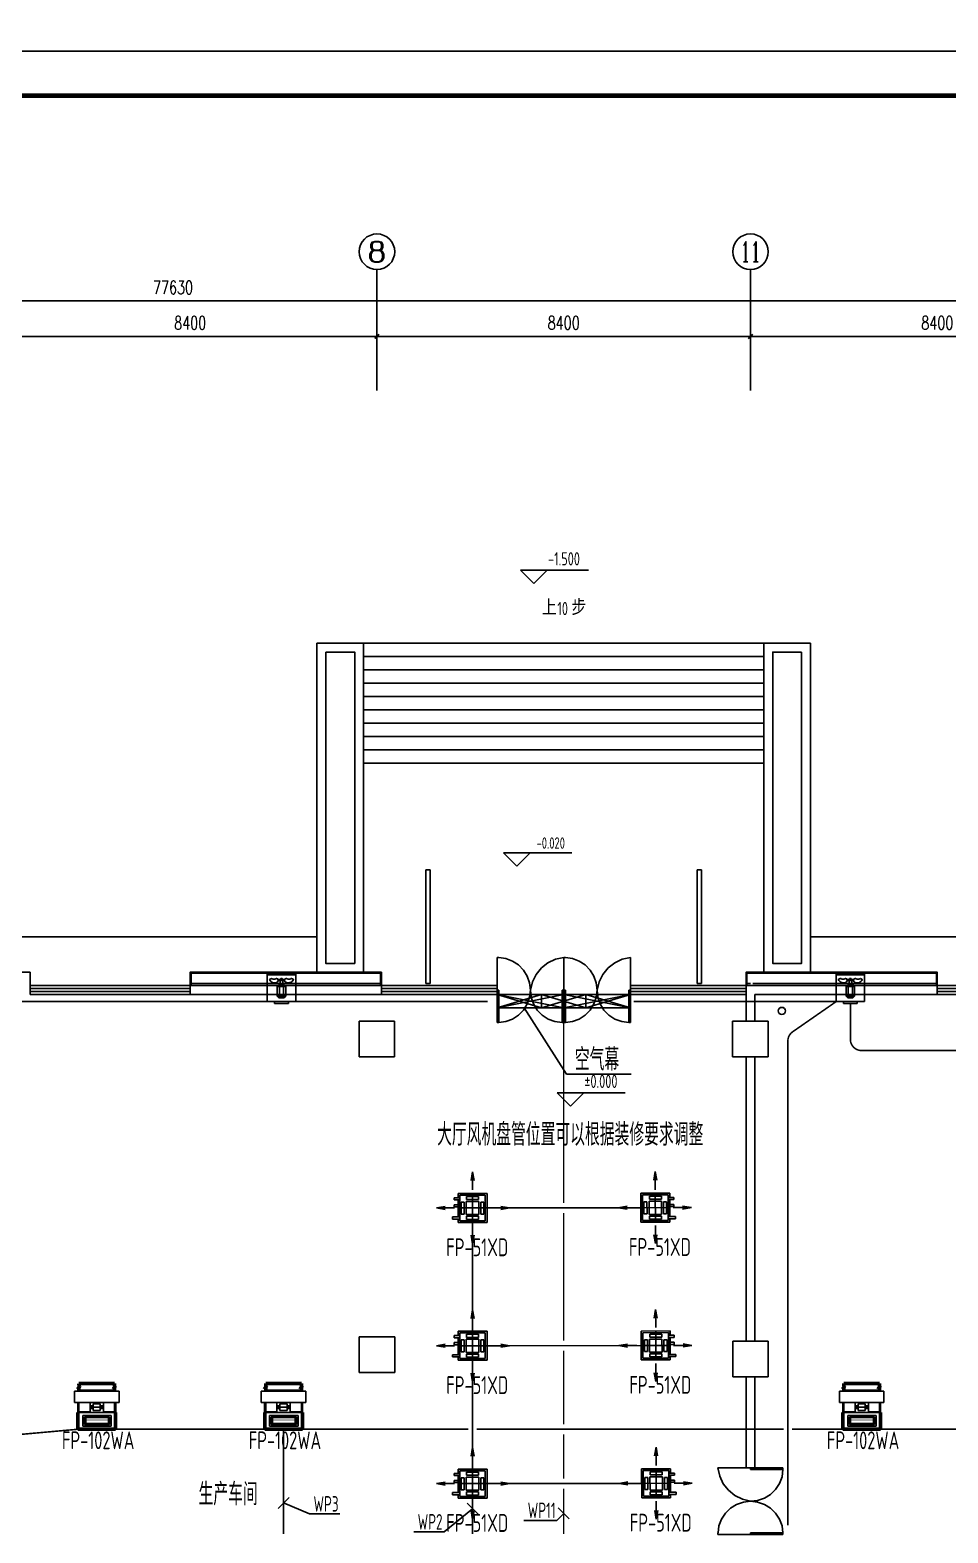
# Model space of a CAD drawing. Extents: x 2166032 to 5302137, y 581493 to 2416206.
# Drawn here: x 2364692 to 2385331, y 1237794 to 1271595 of the extents above; entities that cross this region are included whole.
import ezdxf
from ezdxf.enums import TextEntityAlignment as Align

# ---------------------------------------------------------------- set-up
doc = ezdxf.new("R2010")
doc.units = 0
doc.header["$LTSCALE"] = 1000
doc.header["$MEASUREMENT"] = 0
for name, pattern in [('CENTER', [2, 1.25, -0.25, 0.25, -0.25]), ('DASH', [0.35, 0.25, -0.1]), ('DASHEDX2', [1.5, 1, -0.5])]:
    doc.linetypes.add(name, pattern=pattern)
for name, color, linetype in [('2D', 7, 'Continuous'), ('3T_WOOD', 21, 'Continuous'), ('ACS_FFG_FK', 7, 'Continuous'), ('AXIS', 3, 'Continuous'), ('AXIS_TEXT', 7, 'Continuous'), ('COLUMN', 2, 'Continuous'), ('DIM-照明', 3, 'Continuous'), ('DIM_ELEV', 3, 'Continuous'), ('DIM_SYMB', 3, 'Continuous'), ('PUB_TEXT', 7, 'Continuous'), ('PUB_TITLE', 137, 'Continuous'), ('STAIR', 8, 'Continuous'), ('SURFACE', 8, 'Continuous'), ('WALL', 8, 'Continuous'), ('WINDOW', 8, 'Continuous'), ('WIRE-照明', 1, 'Continuous'), ('室内机', 7, 'Continuous'), ('屋面', 151, 'Continuous'), ('消防', 7, 'Continuous'), ('石材幕墙', 8, 'Continuous'), ('空调', 7, 'Continuous'), ('风机盘管', 7, 'Continuous')]:
    doc.layers.add(name, color=color, linetype=linetype)
doc.layers.add('ACS_KT_SB', color=130, linetype='Continuous', lineweight=13)
doc.layers.add('ACS_SFG_F2', color=6, linetype='Continuous', lineweight=50)
doc.styles.add('_TCH_AXIS', font='complex_.ttf')
doc.styles.add('_TCH_DIM', font='tssdeng.shx', dxfattribs={"bigfont": 'tssdchn.shx'})
doc.styles.add('_TEL_DIM', font='@tssdeng.shx', dxfattribs={"width": 0.8, "height": 3.5, "bigfont": '!tssdchn.shx'})
doc.styles.add('COMPLEX', font='complex_.ttf')
doc.styles.add('DIM_FONT', font='simplex_.ttf', dxfattribs={"width": 0.7})
doc.styles.add('HZ', font='！tssdeng.shx', dxfattribs={"bigfont": '！tssdchn.shx'})
doc.styles.add('TSSD_Dimension', font='Tssdeng.shx', dxfattribs={"width": 0.7, "bigfont": 'tssdchn.shx'})
doc.styles.add('TSSD_REIN', font='tssdeng.shx', dxfattribs={"width": 0.7, "bigfont": 'tssdchn.shx'})
doc.dimstyles.new('DIMN', dxfattribs={"dimtxt": 300, "dimasz": 100, "dimexe": 250, "dimexo": 300, "dimgap": 150, "dimtad": 1, "dimdec": 0, "dimzin": 0, "dimdsep": 46, "dimtxsty": 'DIM_FONT', "dimblk": 'ARCHTICK', "dimcen": 0.09, "dimclrt": 7, "dimazin": 2, "dimtfac": 1, "dimtdec": 0, "dimtix": 1, "dimtmove": 2, "dimatfit": 3, "dimldrblk": 'ARCHTICK', "dimfxl": 1, "dimtolj": 1, "dimtzin": 0, "dimarcsym": 0})

# ---------------------------------------------------------------- blocks, each defined once
blk = doc.blocks.new('$SB61_1')
for p, q in [((-344, 91), (-380, 54)), ((-380, 54), (-380, -52)), ((-344, 91), (-134, 91)), ((-344, 91), (-344, -89)), ((-344, 43), (-134, 43)), ((-93, 50), (-134, 91)), ((-134, 91), (-134, -89)), ((-93, 50), (-93, -47)), ((-93, 32), (-10, 32)), ((-10, 66), (-10, -64)), ((-10, 66), (10, 66)), ((10, 16), (10, 66)), ((-344, -89), (-380, -52)), ((-344, -45), (-134, -45)), ((-344, -89), (-134, -89)), ((-93, -47), (-134, -89)), ((-93, -27), (-10, -27)), ((-10, -64), (10, -64)), ((10, -16), (10, -64))]:
    blk.add_line(p, q)
for points in [[(27, 198, 0.411372), (11, 254, 0.494273), (-35, 83, 0.741953), (33, 105, 0.098181), (27, 124, -0.171786), (27, 198)], [(31, -198, -0.313475), (12, -256, -0.472676), (-35, -80, -0.748081), (34, -102, -0.098181), (28, -121, 0.171786), (28, -196)]]:
    blk.add_lwpolyline(points, format="xyb")
blk.add_lwpolyline([(10, 16), (34, 16), (34, -16), (10, -16)], close=True)
for tag, p, height, style, width, flags in [('UNIT', (0, 0), 0.001, 'HZ', 0.7, 1), ('WHAT', (0, 0), 0.001, 'HZ', 0.7, 1), ('SPEC', (0, 0), 0.001, 'HZ', 0.7, 1), ('YSIZE', (34, -16), 0.15, 'DIM_FONT', 0.8, 9), ('XSIZE', (34, -16), 0.15, 'DIM_FONT', 0.8, 9)]:
    blk.add_attdef(tag, p, '', height=height, dxfattribs=dict(style=style, width=width, flags=flags))
blk = doc.blocks.new('A$C54D307B5')
at = {"layer": '消防'}
for p, q in [((165, 345), (475, 345)), ((165, 300), (165, 345)), ((475, 300), (475, 345)), ((0, -300), (0, 300)), ((0, 300), (640, 300)), ((640, -300), (640, 300)), ((0, -340), (0, -300)), ((0, -300), (640, -300)), ((640, -340), (640, -300)), ((0, -340), (640, -340))]:
    blk.add_line(p, q, dxfattribs=at)
at = {"layer": '风机盘管', "xscale": -1.057367996545509, "yscale": 1.057367996545509, "zscale": 1.0573679886336, "rotation": 90}
blk.add_blockref('$SB61_1', (321, -183), dxfattribs=at)
blk = doc.blocks.new('A$C7AC737C2')
at = {"color": 6, "linetype": 'Continuous'}
for p, q in [((0, 150), (1500, 150)), ((0, -150), (0, 150)), ((0, 150), (1500, -150)), ((1500, 150), (0, -150)), ((1500, -150), (1500, 150)), ((1500, -150), (0, -150))]:
    blk.add_line(p, q, dxfattribs=at)
blk = doc.blocks.new('A$C56646E58')
at = {"layer": '室内机', "lineweight": -3}
for p, q in [((-1337, 1081), (-1337, 1151)), ((-1098, 1151), (-1337, 1151)), ((-1098, 1081), (-1337, 1081)), ((-1153, 1259), (-203, 1259)), ((-1153, 1151), (-1153, 1259)), ((-1153, 519), (-1153, 1081)), ((-1098, 364), (-1098, 1204)), ((-1098, 1204), (-258, 1204)), ((-884, 1005), (-476, 1005)), ((-884, 573), (-884, 1005)), ((-877, 1060), (-877, 1160)), ((-877, 1160), (-486, 1160)), ((-877, 1060), (-486, 1060)), ((-486, 1160), (-486, 1060)), ((-476, 1005), (-476, 573)), ((-258, 1204), (-258, 364)), ((-203, 1259), (-203, 309)), ((-1098, 749), (-1284, 749)), ((-1284, 679), (-1284, 749)), ((-1098, 679), (-1284, 679)), ((-1098, 519), (-1284, 519)), ((-1284, 449), (-1284, 519)), ((-1049, 595), (-1049, 986)), ((-1049, 986), (-949, 986)), ((-949, 595), (-1049, 595)), ((-949, 595), (-949, 986)), ((-476, 573), (-884, 573)), ((-877, 408), (-877, 508)), ((-877, 508), (-486, 508)), ((-486, 508), (-486, 408)), ((-404, 986), (-304, 986)), ((-404, 595), (-404, 986)), ((-304, 595), (-404, 595)), ((-304, 595), (-304, 986)), ((-1098, 449), (-1284, 449)), ((-1153, 309), (-1153, 449)), ((-203, 309), (-1153, 309)), ((-258, 364), (-1098, 364)), ((-877, 408), (-486, 408))]:
    blk.add_line(p, q, dxfattribs=at)
at = {"layer": '空调'}
for p, q in [((-678, 1967), (-727, 1681)), ((-678, 1967), (-629, 1681)), ((-678, 1372), (-678, 1967)), ((-1862, 784), (-1576, 833)), ((-1266, 784), (-1862, 784)), ((-1862, 784), (-1576, 734)), ((-58, 784), (538, 784)), ((538, 784), (252, 833)), ((538, 784), (252, 734)), ((-678, 195), (-678, -400)), ((-678, -400), (-727, -114)), ((-678, -400), (-629, -114))]:
    blk.add_line(p, q, dxfattribs=at)
at = {"layer": '空调', "color": 1, "linetype": 'CENTER'}
for p, q in [((-678, 1259), (-678, 309)), ((-1153, 784), (-203, 784))]:
    blk.add_line(p, q, dxfattribs=at)
at = {"layer": '空调'}
for points in [[(-678, 1967), (-727, 1681), (-629, 1681), (-678, 1967)], [(-1862, 784), (-1576, 833), (-1576, 734), (-1862, 784)], [(538, 784), (252, 833), (252, 734), (538, 784)], [(-678, -400), (-727, -114), (-629, -114), (-678, -400)]]:
    blk.add_solid(points, dxfattribs=at)
blk = doc.blocks.new('H-DTDFFS-20')
for p, q in [((-0.5, 0.5), (0.5, 0.5)), ((-0.5, -0.5), (-0.5, 0.5)), ((0.5, 0.5), (-0.5, 0.5)), ((-0.44, -0.34), (-0.44, 0.34)), ((-0.44, 0.34), (0.44, 0.34)), ((-0.4, 0.3), (0.4, 0.3)), ((-0.4, -0.3), (-0.4, 0.3)), ((0.4, 0.3), (0.4, -0.3)), ((0.44, 0.34), (0.44, -0.34)), ((0.5, 0.5), (0.5, -0.5)), ((0.5, -0.5), (-0.5, -0.5)), ((0.44, -0.34), (-0.44, -0.34)), ((0.4, -0.3), (-0.4, -0.3))]:
    blk.add_line(p, q)
at = {"const_width": 0.01}
for points in [[(-0.4, 0.162), (0.4, 0.162)], [(-0.4, 0), (0.4, 0)], [(-0.4, -0.162), (0.4, -0.162)]]:
    blk.add_lwpolyline(points, dxfattribs=at)
blk = doc.blocks.new('_ArchTick')
at = {"color": 0, "linetype": 'ByBlock', "const_width": 0.4}
blk.add_lwpolyline([(-0.5, -0.5), (0.5, 0.5)], dxfattribs=at)
blk = doc.blocks.new('*D2508')
at = {"layer": 'AXIS', "color": 0, "lineweight": -2}
for p, q in [((2364092, 1263490), (2364092, 1264954)), ((2372492, 1263490), (2372492, 1264954)), ((2364092, 1264704), (2372492, 1264704))]:
    blk.add_line(p, q, dxfattribs=at)
at = {"layer": 'Defpoints', "color": 0}
for p in [(2372492, 1264704), (2364092, 1263190), (2372492, 1263190)]:
    blk.add_point(p, dxfattribs=at)
at = {"layer": 'AXIS', "color": 0, "lineweight": -2, "xscale": 100, "yscale": 100, "zscale": 100, "rotation": 180}
blk.add_blockref('_ArchTick', (2364092, 1264704), dxfattribs=at)
at = {"layer": 'AXIS', "color": 0, "lineweight": -2, "xscale": 100, "yscale": 100, "zscale": 100}
blk.add_blockref('_ArchTick', (2372492, 1264704), dxfattribs=at)
at = {"layer": 'AXIS', "color": 7, "insert": (2368292, 1265009), "char_height": 300, "attachment_point": 5, "style": 'DIM_FONT'}
blk.add_mtext('\\A1;8400', dxfattribs=at)
blk = doc.blocks.new('*D2509')
at = {"layer": 'AXIS', "color": 0, "lineweight": -2}
for p, q in [((2372492, 1263490), (2372492, 1264954)), ((2380892, 1263490), (2380892, 1264954)), ((2372492, 1264704), (2380892, 1264704))]:
    blk.add_line(p, q, dxfattribs=at)
at = {"layer": 'Defpoints', "color": 0}
for p in [(2380892, 1264704), (2372492, 1263190), (2380892, 1263190)]:
    blk.add_point(p, dxfattribs=at)
at = {"layer": 'AXIS', "color": 0, "lineweight": -2, "xscale": 100, "yscale": 100, "zscale": 100, "rotation": 180}
blk.add_blockref('_ArchTick', (2372492, 1264704), dxfattribs=at)
at = {"layer": 'AXIS', "color": 0, "lineweight": -2, "xscale": 100, "yscale": 100, "zscale": 100}
blk.add_blockref('_ArchTick', (2380892, 1264704), dxfattribs=at)
at = {"layer": 'AXIS', "color": 7, "insert": (2376692, 1265009), "char_height": 300, "attachment_point": 5, "style": 'DIM_FONT'}
blk.add_mtext('\\A1;8400', dxfattribs=at)
blk = doc.blocks.new('*D2510')
at = {"layer": 'AXIS', "color": 0, "lineweight": -2}
for p, q in [((2380892, 1263490), (2380892, 1264954)), ((2389292, 1263490), (2389292, 1264954)), ((2380892, 1264704), (2389292, 1264704))]:
    blk.add_line(p, q, dxfattribs=at)
at = {"layer": 'Defpoints', "color": 0}
for p in [(2389292, 1264704), (2380892, 1263190), (2389292, 1263190)]:
    blk.add_point(p, dxfattribs=at)
at = {"layer": 'AXIS', "color": 0, "lineweight": -2, "xscale": 100, "yscale": 100, "zscale": 100, "rotation": 180}
blk.add_blockref('_ArchTick', (2380892, 1264704), dxfattribs=at)
at = {"layer": 'AXIS', "color": 0, "lineweight": -2, "xscale": 100, "yscale": 100, "zscale": 100}
blk.add_blockref('_ArchTick', (2389292, 1264704), dxfattribs=at)
at = {"layer": 'AXIS', "color": 7, "insert": (2385092, 1265009), "char_height": 300, "attachment_point": 5, "style": 'DIM_FONT'}
blk.add_mtext('\\A1;8400', dxfattribs=at)
blk = doc.blocks.new('*D2515')
at = {"layer": 'AXIS', "color": 0, "lineweight": -2}
for p, q in [((2329092, 1263790), (2329092, 1265754)), ((2329092, 1265504), (2406722, 1265504)), ((2406722, 1263790), (2406722, 1265754))]:
    blk.add_line(p, q, dxfattribs=at)
at = {"layer": 'Defpoints', "color": 0}
for p in [(2406722, 1265504), (2329092, 1263490), (2406722, 1263490)]:
    blk.add_point(p, dxfattribs=at)
at = {"layer": 'AXIS', "color": 0, "lineweight": -2, "xscale": 100, "yscale": 100, "zscale": 100, "rotation": 180}
blk.add_blockref('_ArchTick', (2329092, 1265504), dxfattribs=at)
at = {"layer": 'AXIS', "color": 0, "lineweight": -2, "xscale": 100, "yscale": 100, "zscale": 100}
blk.add_blockref('_ArchTick', (2406722, 1265504), dxfattribs=at)
at = {"layer": 'AXIS', "color": 7, "insert": (2367907, 1265806), "char_height": 300, "attachment_point": 5, "style": 'DIM_FONT'}
blk.add_mtext('\\A1;77630', dxfattribs=at)
blk = doc.blocks.new('$DorLib2D$00000141')
at = {"color": 0}
for points in [[(-0.5, 0), (-0.5, 0.487)], [(-0.475, 0.487), (-0.5, 0.487)], [(-0.475, 0), (-0.475, 0.487)], [(-0.369, 0.473), (-0.475, 0.487)], [(-0.268, 0.435), (-0.369, 0.473)], [(0.369, 0.473), (0.268, 0.435)], [(0.475, 0.487), (0.369, 0.473)], [(0.475, 0), (0.475, 0.487)], [(0.475, 0.487), (0.5, 0.487)], [(0.5, 0), (0.5, 0.487)], [(-0.178, 0.377), (-0.268, 0.435)], [(-0.103, 0.3), (-0.178, 0.377)], [(-0.047, 0.208), (-0.103, 0.3)], [(0.103, 0.3), (0.047, 0.208)], [(0.178, 0.377), (0.103, 0.3)], [(0.268, 0.435), (0.178, 0.377)], [(-0.012, 0.107), (-0.047, 0.208)], [(0, 0), (-0.012, 0.107)], [(-0.012, -0.107), (0, 0)], [(0.012, 0.107), (0, 0)], [(0.047, 0.208), (0.012, 0.107)], [(-0.5, 0), (-0.475, 0)], [(0.5, 0), (0.475, 0)]]:
    blk.add_lwpolyline(points, dxfattribs=at)
at = {"color": 0, "linetype": 'DASHEDX2'}
for points in [[(0, 0), (0.03, -0.122), (0.086, -0.234), (0.165, -0.331), (0.264, -0.408), (0.378, -0.461), (0.5, -0.488)], [(-0.5, 0), (-0.5, -0.488)], [(-0.103, -0.3), (-0.047, -0.208)], [(-0.047, -0.208), (-0.012, -0.107)], [(0.5, 0), (0.5, -0.488)], [(-0.369, -0.473), (-0.268, -0.435)], [(-0.268, -0.435), (-0.178, -0.377)], [(-0.178, -0.377), (-0.103, -0.3)], [(-0.475, -0.488), (-0.5, -0.488)], [(-0.475, -0.487), (-0.369, -0.473)]]:
    blk.add_lwpolyline(points, dxfattribs=at)
blk = doc.blocks.new('$TCHSYS$WIN2D')
for p, q in [((-0.5, 0.5), (0.5, 0.5)), ((-0.5, 0.5), (-0.5, -0.5)), ((0.5, 0.5), (0.5, -0.5)), ((0.5, 0.1667), (-0.5, 0.1667)), ((0.5, -0.1667), (-0.5, -0.1667)), ((-0.5, -0.5), (0.5, -0.5))]:
    blk.add_line(p, q)
blk = doc.blocks.new('_AXISO')
blk.add_circle((0, 0), 0.5)
at = {"layer": 'AXIS_TEXT', "style": 'COMPLEX', "width": 1.171875}
blk.add_attdef('A', text='', height=0.56, dxfattribs=at).set_placement((-0.25, -0.28), (0.25, -0.28), align=Align.FIT)

msp = doc.modelspace()

# ---------------------------------------------------------------- linework, layer by layer
at = {"color": 6, "linetype": 'Continuous'}
for p, q in [((2375191.8, 1249904.2), (2376191.8, 1249904.2)), ((2375191.8, 1249604.2), (2375191.8, 1249904.2)), ((2375191.8, 1249904.2), (2376191.8, 1249604.2)), ((2376191.8, 1249904.2), (2375191.8, 1249604.2)), ((2376191.8, 1249604.2), (2376191.8, 1249904.2)), ((2376191.8, 1249904.2), (2377191.8, 1249904.2)), ((2376191.8, 1249604.2), (2376191.8, 1249904.2)), ((2376191.8, 1249904.2), (2377191.8, 1249604.2)), ((2377191.8, 1249904.2), (2376191.8, 1249604.2)), ((2377191.8, 1249604.2), (2377191.8, 1249904.2)), ((2377191.8, 1249904.2), (2378191.8, 1249904.2)), ((2377191.8, 1249604.2), (2377191.8, 1249904.2)), ((2377191.8, 1249904.2), (2378191.8, 1249604.2)), ((2378191.8, 1249904.2), (2377191.8, 1249604.2)), ((2378191.8, 1249604.2), (2378191.8, 1249904.2)), ((2376191.8, 1249604.2), (2375191.8, 1249604.2)), ((2377191.8, 1249604.2), (2376191.8, 1249604.2)), ((2378191.8, 1249604.2), (2377191.8, 1249604.2))]:
    msp.add_line(p, q, dxfattribs=at)
for p, q in [((2375802.4, 1249604.2), (2376751.4, 1248108.2)), ((2376751.4, 1248108.2), (2378211.6, 1248108.2))]:
    msp.add_line(p, q)
at = {"color": 0}
for p, q in [((2366691.8, 1240979.2), (2365691.8, 1240979.2)), ((2365691.8, 1240979.2), (2365691.8, 1240729.2)), ((2366621.8, 1241004.2), (2365761.8, 1241004.2)), ((2365791.8, 1240979.2), (2365791.8, 1241004.2)), ((2366591.8, 1240979.2), (2366591.8, 1241004.2)), ((2366691.8, 1240729.2), (2366691.8, 1240979.2)), ((2370891.8, 1240979.2), (2369891.8, 1240979.2)), ((2369891.8, 1240979.2), (2369891.8, 1240729.2)), ((2370821.8, 1241004.2), (2369961.8, 1241004.2)), ((2369991.8, 1240979.2), (2369991.8, 1241004.2)), ((2370791.8, 1240979.2), (2370791.8, 1241004.2)), ((2370891.8, 1240729.2), (2370891.8, 1240979.2)), ((2383891.8, 1240979.2), (2382891.8, 1240979.2)), ((2382891.8, 1240979.2), (2382891.8, 1240729.2)), ((2383821.8, 1241004.2), (2382961.8, 1241004.2)), ((2382991.8, 1240979.2), (2382991.8, 1241004.2)), ((2383791.8, 1240979.2), (2383791.8, 1241004.2)), ((2383891.8, 1240729.2), (2383891.8, 1240979.2)), ((2365691.8, 1240729.2), (2366691.8, 1240729.2)), ((2365766.8, 1240504.2), (2365766.8, 1240729.2)), ((2366616.8, 1240504.2), (2365766.8, 1240504.2)), ((2365791.8, 1240516.7), (2365791.8, 1240729.2)), ((2366041.8, 1240516.7), (2365791.8, 1240516.7)), ((2366041.8, 1240729.2), (2366041.8, 1240516.7)), ((2366111.8, 1240654.2), (2366041.8, 1240654.2)), ((2366341.8, 1240622.9), (2366041.8, 1240622.9)), ((2366111.8, 1240591.7), (2366041.8, 1240591.7)), ((2366111.8, 1240547.9), (2366111.8, 1240697.9)), ((2366111.8, 1240697.9), (2366271.8, 1240697.9)), ((2366271.8, 1240547.9), (2366111.8, 1240547.9)), ((2366271.8, 1240697.9), (2366271.8, 1240547.9)), ((2366271.8, 1240654.2), (2366341.8, 1240654.2)), ((2366271.8, 1240591.7), (2366341.8, 1240591.7)), ((2366341.8, 1240516.7), (2366341.8, 1240729.2)), ((2366591.8, 1240516.7), (2366341.8, 1240516.7)), ((2366591.8, 1240729.2), (2366591.8, 1240516.7)), ((2366616.8, 1240729.2), (2366616.8, 1240504.2)), ((2369891.8, 1240729.2), (2370891.8, 1240729.2)), ((2369966.8, 1240504.2), (2369966.8, 1240729.2)), ((2370816.8, 1240504.2), (2369966.8, 1240504.2)), ((2369991.8, 1240516.7), (2369991.8, 1240729.2)), ((2370241.8, 1240516.7), (2369991.8, 1240516.7)), ((2370241.8, 1240729.2), (2370241.8, 1240516.7)), ((2370311.8, 1240654.2), (2370241.8, 1240654.2)), ((2370541.8, 1240622.9), (2370241.8, 1240622.9)), ((2370311.8, 1240591.7), (2370241.8, 1240591.7)), ((2370311.8, 1240547.9), (2370311.8, 1240697.9)), ((2370311.8, 1240697.9), (2370471.8, 1240697.9)), ((2370471.8, 1240547.9), (2370311.8, 1240547.9)), ((2370471.8, 1240697.9), (2370471.8, 1240547.9)), ((2370471.8, 1240654.2), (2370541.8, 1240654.2)), ((2370471.8, 1240591.7), (2370541.8, 1240591.7)), ((2370541.8, 1240516.7), (2370541.8, 1240729.2)), ((2370791.8, 1240516.7), (2370541.8, 1240516.7)), ((2370791.8, 1240729.2), (2370791.8, 1240516.7)), ((2370816.8, 1240729.2), (2370816.8, 1240504.2)), ((2382891.8, 1240729.2), (2383891.8, 1240729.2)), ((2382966.8, 1240504.2), (2382966.8, 1240729.2)), ((2383816.8, 1240504.2), (2382966.8, 1240504.2)), ((2382991.8, 1240516.7), (2382991.8, 1240729.2)), ((2383241.8, 1240516.7), (2382991.8, 1240516.7)), ((2383241.8, 1240729.2), (2383241.8, 1240516.7)), ((2383311.8, 1240654.2), (2383241.8, 1240654.2)), ((2383541.8, 1240622.9), (2383241.8, 1240622.9)), ((2383311.8, 1240591.7), (2383241.8, 1240591.7)), ((2383311.8, 1240547.9), (2383311.8, 1240697.9)), ((2383311.8, 1240697.9), (2383471.8, 1240697.9)), ((2383471.8, 1240547.9), (2383311.8, 1240547.9)), ((2383471.8, 1240697.9), (2383471.8, 1240547.9)), ((2383471.8, 1240654.2), (2383541.8, 1240654.2)), ((2383471.8, 1240591.7), (2383541.8, 1240591.7)), ((2383541.8, 1240516.7), (2383541.8, 1240729.2)), ((2383791.8, 1240516.7), (2383541.8, 1240516.7)), ((2383791.8, 1240729.2), (2383791.8, 1240516.7)), ((2383816.8, 1240729.2), (2383816.8, 1240504.2))]:
    msp.add_line(p, q, dxfattribs=at)
msp.add_circle((2604640.5, 1020101.3), 438608.5)
at = {"layer": '2D', "color": 2}
for p, q in [((2372191.8, 1257804.2), (2381191.8, 1257804.2)), ((2372191.8, 1257504.2), (2381191.8, 1257504.2)), ((2372191.8, 1257204.2), (2381191.8, 1257204.2)), ((2372191.8, 1256904.2), (2381191.8, 1256904.2)), ((2372191.8, 1256604.2), (2381191.8, 1256604.2)), ((2372191.8, 1256304.2), (2381191.8, 1256304.2)), ((2372191.8, 1256004.2), (2381191.8, 1256004.2)), ((2372191.8, 1255704.2), (2381191.8, 1255704.2)), ((2372191.8, 1255404.2), (2381191.8, 1255404.2)), ((2372191.8, 1255104.2), (2381191.8, 1255104.2))]:
    msp.add_line(p, q, dxfattribs=at)
at = {"layer": '3T_WOOD'}
for points in [[(2406274.8, 1255980.6), (2407763.1, 1260086.3), (2405217.5, 1263704.2), (2387791.8, 1263704.2), (2387791.8, 1251204.2), (2382241.8, 1251204.2)], [(2371141.8, 1251204.2), (2336191.8, 1251204.2)]]:
    msp.add_lwpolyline(points, dxfattribs=at)
at = {"layer": 'ACS_SFG_F2'}
for p, q in [((2365757.2, 1241025.4), (2365815.2, 1241102.5)), ((2365791.8, 1241050), (2365757.2, 1241025.4)), ((2366591.8, 1241154.2), (2365791.8, 1241154.2)), ((2365792.3, 1241092), (2365791.8, 1241154.2)), ((2365791.8, 1241004.2), (2365791.8, 1241050)), ((2365815.2, 1241102.5), (2365792.3, 1241092)), ((2366557.2, 1241025.4), (2366615.2, 1241102.5)), ((2366591.8, 1241050), (2366557.2, 1241025.4)), ((2366592.3, 1241092), (2366591.8, 1241154.2)), ((2366591.8, 1241004.2), (2366591.8, 1241050)), ((2366615.2, 1241102.5), (2366592.3, 1241092)), ((2369957.2, 1241025.4), (2370015.2, 1241102.5)), ((2369991.8, 1241050), (2369957.2, 1241025.4)), ((2370791.8, 1241154.2), (2369991.8, 1241154.2)), ((2369992.3, 1241092), (2369991.8, 1241154.2)), ((2369991.8, 1241004.2), (2369991.8, 1241050)), ((2370015.2, 1241102.5), (2369992.3, 1241092)), ((2370757.2, 1241025.4), (2370815.2, 1241102.5)), ((2370791.8, 1241050), (2370757.2, 1241025.4)), ((2370792.3, 1241092), (2370791.8, 1241154.2)), ((2370791.8, 1241004.2), (2370791.8, 1241050)), ((2370815.2, 1241102.5), (2370792.3, 1241092)), ((2382957.2, 1241025.4), (2383015.2, 1241102.5)), ((2382991.8, 1241050), (2382957.2, 1241025.4)), ((2383791.8, 1241154.2), (2382991.8, 1241154.2)), ((2382992.3, 1241092), (2382991.8, 1241154.2)), ((2382991.8, 1241004.2), (2382991.8, 1241050)), ((2383015.2, 1241102.5), (2382992.3, 1241092)), ((2383757.2, 1241025.4), (2383815.2, 1241102.5)), ((2383791.8, 1241050), (2383757.2, 1241025.4)), ((2383792.3, 1241092), (2383791.8, 1241154.2)), ((2383791.8, 1241004.2), (2383791.8, 1241050)), ((2383815.2, 1241102.5), (2383792.3, 1241092)), ((2365769.2, 1240125.8), (2365769.2, 1240504.2)), ((2366614.3, 1240125.8), (2366614.3, 1240504.2)), ((2369969.2, 1240125.8), (2369969.2, 1240504.2)), ((2370814.3, 1240125.8), (2370814.3, 1240504.2)), ((2382969.2, 1240125.8), (2382969.2, 1240504.2)), ((2383814.3, 1240125.8), (2383814.3, 1240504.2)), ((2366614.3, 1240125.8), (2365769.2, 1240125.9)), ((2370814.3, 1240125.8), (2369969.2, 1240125.9)), ((2383814.3, 1240125.8), (2382969.2, 1240125.9))]:
    msp.add_line(p, q, dxfattribs=at)
at = {"layer": 'AXIS'}
for p, q in [((2372491.8, 1263715.4), (2372491.8, 1266208.9)), ((2380891.8, 1263715.4), (2380891.8, 1266208.9))]:
    msp.add_line(p, q, dxfattribs=at)
at = {"layer": 'COLUMN'}
for p, q in [((2372890.2, 1249304.2), (2372090.2, 1249304.2)), ((2372090.2, 1249304.2), (2372090.2, 1248504.2)), ((2372890.2, 1248504.2), (2372890.2, 1249304.2)), ((2381290.2, 1249304.2), (2380490.2, 1249304.2)), ((2380490.2, 1249304.2), (2380490.2, 1248504.2)), ((2381290.2, 1248504.2), (2381290.2, 1249304.2)), ((2372090.2, 1248504.2), (2372890.2, 1248504.2)), ((2380490.2, 1248504.2), (2381290.2, 1248504.2)), ((2372891.8, 1242204.2), (2372091.8, 1242204.2)), ((2372091.8, 1242204.2), (2372091.8, 1241404.2)), ((2372891.8, 1241404.2), (2372891.8, 1242204.2)), ((2381291.8, 1242104.2), (2380491.8, 1242104.2)), ((2380491.8, 1242104.2), (2380491.8, 1241305.5)), ((2381291.8, 1241305.5), (2381291.8, 1242104.2)), ((2372091.8, 1241404.2), (2372891.8, 1241404.2)), ((2380491.8, 1241305.5), (2381291.8, 1241305.5))]:
    msp.add_line(p, q, dxfattribs=at)
at = {"layer": 'DIM-照明'}
for p, q in [((2370268, 1238346.5), (2370515.5, 1238594)), ((2374518, 1238463.4), (2374765.5, 1238215.9)), ((2376568, 1238357.7), (2376815.5, 1238110.2))]:
    msp.add_line(p, q, dxfattribs=at)
for points in [[(2370391.8, 1238470.2), (2370976.9, 1238222.4)], [(2370976.9, 1238222.4), (2371660.2, 1238222.4)], [(2374641.8, 1238339.7), (2374002.6, 1237818.5)], [(2376691.8, 1238233.9), (2376537.2, 1238076.8)], [(2374002.6, 1237818.5), (2373319.3, 1237818.5)], [(2376537.2, 1238076.8), (2375793.6, 1238076.8)]]:
    msp.add_lwpolyline(points, dxfattribs=at)
at = {"layer": 'DIM_ELEV'}
for p, q in [((2376017.7, 1259149.5), (2375717.7, 1259449.5)), ((2375717.7, 1259449.5), (2377251, 1259449.5)), ((2376017.7, 1259149.5), (2376317.7, 1259449.5)), ((2375639.9, 1252792.8), (2375339.9, 1253092.8)), ((2375339.9, 1253092.8), (2376873.2, 1253092.8)), ((2375639.9, 1252792.8), (2375939.9, 1253092.8)), ((2376841, 1247395.6), (2376541, 1247695.6)), ((2376541, 1247695.6), (2378074.3, 1247695.6)), ((2376841, 1247395.6), (2377141, 1247695.6))]:
    msp.add_line(p, q, dxfattribs=at)
at = {"layer": 'DIM_SYMB'}
msp.add_lwpolyline([(2376672.7, 1258334.6, 0, 0, 0), (2376672.7, 1256861.6, 80, 0, 0), (2376672.7, 1256561.6, 0, 0, 0)], format="xyseb", dxfattribs=at)
at = {"layer": 'PUB_TITLE'}
for points in [[(2314031.7, 1271119.6), (2419131.7, 1271119.6), (2419131.7, 1330519.6), (2314031.7, 1330519.6)], [(2314031.7, 1211719.6), (2419131.7, 1211719.6), (2419131.7, 1271119.6), (2314031.7, 1271119.6)]]:
    msp.add_lwpolyline(points, close=True, dxfattribs=at)
at = {"layer": 'PUB_TITLE', "const_width": 100}
msp.add_lwpolyline([(2316531.7, 1212719.6), (2418131.7, 1212719.6), (2418131.7, 1270119.6), (2316531.7, 1270119.6)], close=True, dxfattribs=at)
at = {"layer": 'STAIR'}
for points in [[(2371141.8, 1257804.2), (2372191.8, 1257804.2), (2372191.8, 1250404.2), (2371141.8, 1250404.2)], [(2382241.8, 1257804.2), (2381191.8, 1257804.2), (2381191.8, 1250404.2), (2382241.8, 1250404.2)], [(2371341.8, 1257604.2), (2371991.8, 1257604.2), (2371991.8, 1250604.2), (2371341.8, 1250604.2)], [(2382041.8, 1257604.2), (2381391.8, 1257604.2), (2381391.8, 1250604.2), (2382041.8, 1250604.2)]]:
    msp.add_lwpolyline(points, close=True, dxfattribs=at)
at = {"layer": 'SURFACE'}
for p, q in [((2368291.8, 1250154.2), (2368291.8, 1250104.2)), ((2368291.8, 1250154.2), (2372591.8, 1250154.2)), ((2372591.8, 1250154.2), (2372591.8, 1250104.2)), ((2380791.8, 1250154.2), (2380791.8, 1250104.2)), ((2380791.8, 1250154.2), (2380891.8, 1250154.2)), ((2380941.8, 1250154.2), (2385091.8, 1250154.2)), ((2385091.8, 1250154.2), (2385091.8, 1250104.2))]:
    msp.add_line(p, q, dxfattribs=at)
at = {"layer": 'WALL'}
for p, q in [((2373591.8, 1252704.2), (2373591.8, 1250154.2)), ((2373691.8, 1252704.2), (2373591.8, 1252704.2)), ((2373691.8, 1252704.2), (2373691.8, 1250154.2)), ((2379691.8, 1252704.2), (2379691.8, 1250154.2)), ((2379791.8, 1252704.2), (2379691.8, 1252704.2)), ((2379791.8, 1252704.2), (2379791.8, 1250154.2)), ((2372591.8, 1250104.2), (2368291.8, 1250104.2)), ((2368291.8, 1250104.2), (2368291.8, 1249904.2)), ((2372591.8, 1249904.2), (2372591.8, 1250104.2)), ((2373691.8, 1250154.2), (2373591.8, 1250154.2)), ((2379791.8, 1250154.2), (2379691.8, 1250154.2)), ((2380891.8, 1250104.2), (2380791.8, 1250104.2)), ((2380791.8, 1250104.2), (2380791.8, 1249904.2)), ((2385091.8, 1250104.2), (2380891.8, 1250104.2)), ((2385091.8, 1249904.2), (2385091.8, 1250104.2)), ((2368291.8, 1249904.2), (2372591.8, 1249904.2)), ((2380791.8, 1249904.2), (2380791.8, 1249304.2)), ((2380991.8, 1249904.2), (2380991.8, 1249304.2)), ((2380991.8, 1249904.2), (2385091.8, 1249904.2)), ((2380791.8, 1248504.2), (2380791.8, 1242104.2)), ((2380991.8, 1248504.2), (2380991.8, 1242104.2)), ((2380791.8, 1241305.5), (2380791.8, 1239255.5)), ((2380991.8, 1239255.5), (2380991.8, 1241305.5)), ((2380791.8, 1239255.5), (2380991.8, 1239255.5))]:
    msp.add_line(p, q, dxfattribs=at)
at = {"layer": 'WALL', "linetype": 'DASH', "ltscale": 3, "const_width": 1}
msp.add_lwpolyline([(2373691.8, 1252704.2), (2379791.8, 1252704.2)], dxfattribs=at)
at = {"layer": 'WIRE-照明', "linetype": 'Continuous', "const_width": 35}
for points in [[(2394691.4, 1262118.9), (2394691.4, 1248893.4, -0.4142136), (2394441.4, 1248643.4), (2383388.3, 1248643.4, -0.4142136), (2383138.3, 1248893.4), (2383138.3, 1249698.9)], [(2382818.3, 1249744.4), (2381839.4, 1249064.6, 0.2457186), (2381732, 1248859.3), (2381732, 1237968)]]:
    msp.add_lwpolyline(points, format="xyb", dxfattribs=at)
for points in [[(2370025.2, 1249744.4), (2355428.8, 1249744.4)], [(2374981.1, 1249744.4), (2370665.3, 1249744.4)], [(2376691.8, 1249604.2), (2376691.8, 1245217.8)], [(2382818.3, 1249744.4), (2378266.8, 1249744.4)], [(2374966.8, 1245104.2), (2378433.2, 1245106.5)], [(2376691.8, 1244992.8), (2376691.8, 1242117.6)], [(2374641.8, 1244779.2), (2374641.8, 1242329.2)], [(2374966.8, 1242004.2), (2378437.4, 1242006.1)], [(2376691.8, 1241892.6), (2376691.8, 1240238.3)], [(2374641.8, 1241679.2), (2374641.8, 1239229.2)], [(2362416.8, 1239824.3), (2365769.2, 1240125.9)], [(2366614.3, 1240125.9), (2369969.2, 1240125.8)], [(2370391.8, 1240125.8), (2370391.8, 1237769)], [(2370814.3, 1240125.8), (2374549.3, 1240125.8)], [(2374734.3, 1240125.8), (2381639.5, 1240125.8)], [(2376691.8, 1240013.3), (2376691.8, 1239016.7)], [(2381824.5, 1240125.8), (2382969.2, 1240125.9)], [(2383814.3, 1240125.8), (2387769.2, 1240125.6)], [(2374966.8, 1238904.2), (2378448, 1238904.2)], [(2376691.8, 1238791.7), (2376691.8, 1237769)], [(2374641.8, 1238579.2), (2374641.8, 1237769)]]:
    msp.add_lwpolyline(points, dxfattribs=at)
at = {"layer": '屋面', "color": 6}
msp.add_circle((2381596.6, 1249534.1), 80, dxfattribs=at)
at = {"layer": '石材幕墙'}
for points in [[(2364691.8, 1250104.2), (2364691.8, 1250404.2), (2363691.8, 1250404.2), (2363691.8, 1250104.2)], [(2372591.8, 1250104.2), (2372591.8, 1250404.2), (2368291.8, 1250404.2), (2368291.8, 1250104.2)], [(2368311.8, 1250104.2), (2368311.8, 1250384.2), (2372571.8, 1250384.2), (2372571.8, 1250104.2)], [(2385091.8, 1250104.2), (2385091.8, 1250404.2), (2380791.8, 1250404.2), (2380791.8, 1250104.2)], [(2385071.8, 1250104.2), (2385071.8, 1250384.2), (2380811.8, 1250384.2), (2380811.8, 1250104.2)]]:
    msp.add_lwpolyline(points, dxfattribs=at)

# ---------------------------------------------------------------- block references
at = {"xscale": -1, "rotation": 180}
msp.add_blockref('A$C54D307B5', (2370025.2, 1250044.1), dxfattribs=at)
at = {"rotation": 180}
msp.add_blockref('A$C54D307B5', (2383458.3, 1250044.1), dxfattribs=at)
for p in [(2375191.8, 1249754.2), (2376691.8, 1249754.2)]:
    msp.add_blockref('A$C7AC737C2', p)
at = {"layer": 'ACS_FFG_FK', "xscale": 640, "yscale": 240, "zscale": 0.7999999999999972}
for p in [(2366198.2, 1240316.8, -52), (2370398.2, 1240316.8, -52), (2383398.2, 1240316.8, -52)]:
    msp.add_blockref('H-DTDFFS-20', p, dxfattribs=at)
at = {"layer": 'AXIS'}
ref = msp.add_blockref('_AXISO', (2372491.8, 1266608.9), dxfattribs=dict(at, xscale=800, yscale=800, zscale=800))
ref.add_attrib('A', '8', dxfattribs={"layer": 'AXIS_TEXT', "height": 452.5, "style": '_TCH_AXIS', "width": 1.049113}).set_placement((2372265.5, 1266382.7), (2372718, 1266382.7), align=Align.FIT)
ref = msp.add_blockref('_AXISO', (2380891.8, 1266608.9), dxfattribs=dict(at, xscale=800, yscale=800, zscale=800))
ref.add_attrib('A', '11', dxfattribs={"layer": 'AXIS_TEXT', "height": 452.55, "style": '_TCH_AXIS', "width": 0.694043}).set_placement((2380665.5, 1266382.7), (2381118, 1266382.7), align=Align.FIT)
at = {"layer": 'WALL', "yscale": 0.6842100000940263, "zscale": 0.68421}
for p, xscale, rotation in [((2375105.6, 1245640.4), -0.6842100000940263, 180), ((2378286.3, 1245645), 0.6842099999934764, 180.1671265280764), ((2375105.6, 1242540.4), -0.6842100000940263, 180), ((2378295.3, 1242545), 0.6842099999934764, 180.1671265280764), ((2375105.6, 1239440.4), -0.6842100000940263, 180), ((2378304.4, 1239445), 0.6842099999934764, 180.1671265280764)]:
    msp.add_blockref('A$C56646E58', p, dxfattribs=dict(at, xscale=xscale, rotation=rotation))
at = {"layer": 'WINDOW'}
for name, p, xscale, yscale, zscale, rotation in [('$DorLib2D$00000141', (2375941.8, 1250004.2), 1500, -1500, 1500, 3.04461322455598e-11), ('$DorLib2D$00000141', (2377441.8, 1250004.2), 1500, -1500, 1500, 3.04461322455598e-11), ('$TCHSYS$WIN2D', (2366491.8, 1250004.2), 3600, 200, 3600, 3.04461322455598e-11), ('$TCHSYS$WIN2D', (2373891.8, 1250004.2), 2600, -200, 2600, 3.04461322455598e-11), ('$TCHSYS$WIN2D', (2379491.8, 1250004.2), -2600, -200, -2600, 3.04461322455598e-11), ('$TCHSYS$WIN2D', (2386891.8, 1250004.2), -3600, 200, -3600, 3.259332449008638e-11), ('$DorLib2D$00000141', (2380891.8, 1238505.5), -1500, 1500, -1500, 269.9999999999272)]:
    msp.add_blockref(name, p, dxfattribs=dict(at, xscale=xscale, yscale=yscale, zscale=zscale, rotation=rotation))

# ---------------------------------------------------------------- texts
at = {"layer": 'ACS_KT_SB', "color": 0, "style": 'TSSD_Dimension', "width": 0.7}
for p in [(2374745.7, 1244218.5, 143), (2378854.4, 1244224.5, 143), (2374745.7, 1241118.5, 143), (2378863.4, 1241124.5, 143), (2374745.7, 1238018.5, 143), (2378872.5, 1238024.5, 143)]:
    msp.add_text('FP-51XD', height=400, dxfattribs=at).set_placement(p, align=Align.MIDDLE_CENTER)
for p in [(2365407.9, 1239676.9, -125), (2369607.9, 1239676.9, -125), (2382607.9, 1239676.9, -125)]:
    msp.add_text('FP-102WA', height=400, dxfattribs=at).set_placement(p)
at = {"layer": 'DIM-照明', "color": 7, "style": '_TEL_DIM', "width": 0.64}
for s, p in [('WP3', (2371064.4, 1238272.4)), ('WP11', (2375881.1, 1238126.8)), ('WP2', (2373406.8, 1237868.5, 143))]:
    msp.add_text(s, height=350, dxfattribs=at).set_placement(p)
at = {"layer": 'PUB_TEXT'}
for s, height, style, width, p in [('-1.500', 297.5, '_TCH_DIM', 0.705882, (2376340.6, 1259554.5)), ('10', 297.5, '_TCH_DIM', 0.705882, (2376549.7, 1258434.6)), ('-0.020', 255, '_TCH_DIM', 0.705882, (2376081.7, 1253182.8)), ('空气幕', 500, 'TSSD_REIN', 0.7, (2376941.2, 1248193.2)), ('%%P0.000', 297.5, '_TCH_DIM', 0.705882, (2377155.9, 1247800.6)), ('大厅风机盘管位置可以根据装修要求调整', 500, 'TSSD_REIN', 0.7, (2373844.9, 1246503.6)), ('生产车间', 500, 'TSSD_REIN', 0.7, (2368480.4, 1238415.7))]:
    msp.add_text(s, height=height, dxfattribs=dict(at, style=style, width=width)).set_placement(p)
at = {"layer": 'PUB_TEXT', "style": '_TCH_DIM'}
for s, p in [('上', (2376199.7, 1258434.6)), ('步', (2376864.7, 1258434.6))]:
    msp.add_text(s, height=350, dxfattribs=at).set_placement(p)

# ---------------------------------------------------------------- dimensions: what is measured, and where the dimension line sits
at = {"layer": 'AXIS'}
for p1, p2, distance, picture, middle in [((2329091.8, 1263490), (2406721.8, 1263490), 2014.1, '*D2515', (2367906.8, 1265805.5)), ((2364091.8, 1263190), (2372491.8, 1263190), 1514.1, '*D2508', (2368291.8, 1265009)), ((2372491.8, 1263190), (2380891.8, 1263190), 1514.1, '*D2509', (2376691.8, 1265009)), ((2380891.8, 1263190), (2389291.8, 1263190), 1514.1, '*D2510', (2385091.8, 1265009))]:
    dim = msp.add_aligned_dim(p1=p1, p2=p2, distance=distance, dimstyle='DIMN', dxfattribs=at)
    dim.commit()
    dim.dimension.update_dxf_attribs({"geometry": picture, "text_midpoint": middle})

doc.saveas('drawing.dxf')
